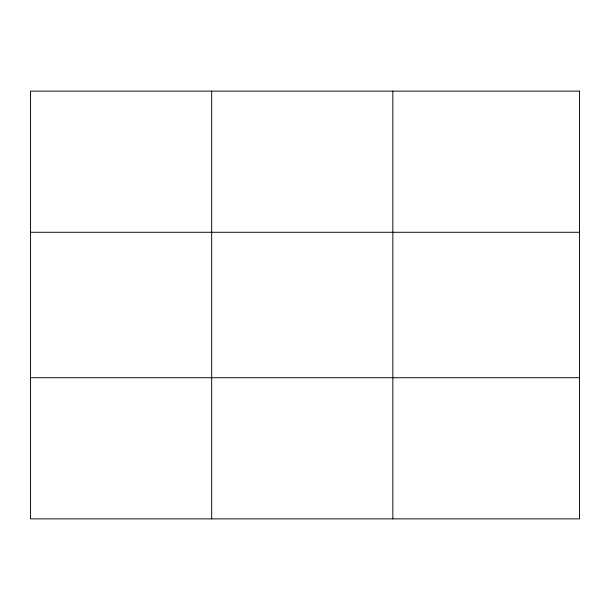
<?xml version="1.0" encoding="UTF-8"?>
<svg xmlns="http://www.w3.org/2000/svg" width="610" height="610" viewBox="0 0 610 610"><rect width="100%" height="100%" fill="white"/><g stroke="black" fill="none" stroke-linecap="round" stroke-linejoin="round"><path stroke-width="0.91" d="M211.67 91.126L211.67 518.874M392.84 91.126L392.84 518.874M30.5 232.28L579.5 232.28M30.5 377.72L579.5 377.72M579.5 91.126L579.5 518.874L30.5 518.874L30.5 91.126L579.5 91.126"/></g></svg>
